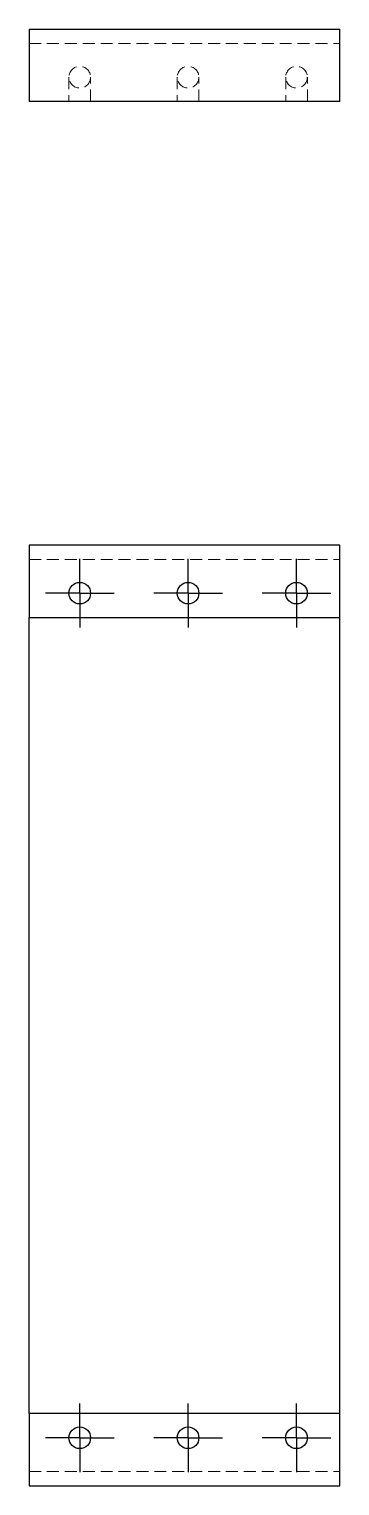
# Model space of a CAD drawing. Header units: millimetres. Extents: x 66 to 227, y 7 to 162.
# Drawn here: x 66.5 to 99.5, y 7 to 161.8 of the extents above.
import ezdxf

# ---------------------------------------------------------------- set-up
doc = ezdxf.new("R2010")
doc.units = ezdxf.units.MM
doc.linetypes.add('HIDDEN', pattern=[1.905, 1.27, -0.635])
doc.layers.add('10', color=7, linetype='Continuous')

# ---------------------------------------------------------------- blocks, each defined once
blk = doc.blocks.new('SW_CENTERMARKSYMBOL_0')
at = {"layer": '10', "color": 0}
for p, q in [((0, 2.5), (0, 3.65)), ((0, 0), (0, 2.5)), ((-2.5, 0), (-3.65, 0)), ((0, 0), (-2.5, 0)), ((0, 0), (0, -2.5)), ((0, 0), (2.5, 0)), ((2.5, 0), (3.65, 0)), ((0, -2.5), (0, -3.65))]:
    blk.add_line(p, q, dxfattribs=at)
blk = doc.blocks.new('SW_CENTERMARKSYMBOL_1')
at = {"layer": '10', "color": 0}
for p, q in [((0, 2.5), (0, 3.65)), ((0, 0), (0, 2.5)), ((-2.5, 0), (-3.65, 0)), ((0, 0), (-2.5, 0)), ((0, 0), (0, -2.5)), ((0, 0), (2.5, 0)), ((2.5, 0), (3.65, 0)), ((0, -2.5), (0, -3.65))]:
    blk.add_line(p, q, dxfattribs=at)
blk = doc.blocks.new('SW_CENTERMARKSYMBOL_2')
at = {"layer": '10', "color": 0}
for p, q in [((0, 2.5), (0, 3.65)), ((0, 0), (0, 2.5)), ((-2.5, 0), (-3.65, 0)), ((0, 0), (-2.5, 0)), ((0, 0), (0, -2.5)), ((0, 0), (2.5, 0)), ((2.5, 0), (3.65, 0)), ((0, -2.5), (0, -3.65))]:
    blk.add_line(p, q, dxfattribs=at)
blk = doc.blocks.new('SW_CENTERMARKSYMBOL_3')
at = {"layer": '10', "color": 0}
for p, q in [((0, 2.5), (0, 3.65)), ((0, 0), (0, 2.5)), ((-2.5, 0), (-3.65, 0)), ((0, 0), (-2.5, 0)), ((0, 0), (0, -2.5)), ((0, 0), (2.5, 0)), ((2.5, 0), (3.65, 0)), ((0, -2.5), (0, -3.65))]:
    blk.add_line(p, q, dxfattribs=at)
blk = doc.blocks.new('SW_CENTERMARKSYMBOL_4')
at = {"layer": '10', "color": 0}
for p, q in [((0, 2.5), (0, 3.65)), ((0, 0), (0, 2.5)), ((-2.5, 0), (-3.65, 0)), ((0, 0), (-2.5, 0)), ((0, 0), (0, -2.5)), ((0, 0), (2.5, 0)), ((2.5, 0), (3.65, 0)), ((0, -2.5), (0, -3.65))]:
    blk.add_line(p, q, dxfattribs=at)
blk = doc.blocks.new('SW_CENTERMARKSYMBOL_5')
at = {"layer": '10', "color": 0}
for p, q in [((0, 2.5), (0, 3.65)), ((0, 0), (0, 2.5)), ((-2.5, 0), (-3.65, 0)), ((0, 0), (-2.5, 0)), ((0, 0), (0, -2.5)), ((0, 0), (2.5, 0)), ((2.5, 0), (3.65, 0)), ((0, -2.5), (0, -3.65))]:
    blk.add_line(p, q, dxfattribs=at)

msp = doc.modelspace()

# ---------------------------------------------------------------- linework, layer by layer
at = {"color": 7, "linetype": 'Continuous', "lineweight": 25}
for p, q in [((66.46, 161.85), (66.46, 154.15)), ((66.46, 161.85), (99.54, 161.85)), ((99.54, 154.15), (99.54, 161.85)), ((99.54, 154.15), (66.46, 154.15)), ((66.46, 107), (66.46, 99.31)), ((99.54, 107), (66.46, 107)), ((99.54, 99.31), (99.54, 107)), ((66.46, 99.31), (99.54, 99.31)), ((66.46, 14.69), (66.46, 99.31)), ((99.54, 14.69), (99.54, 99.31)), ((99.54, 14.69), (66.46, 14.69)), ((66.46, 14.69), (66.46, 7)), ((99.54, 7), (99.54, 14.69)), ((66.46, 7), (99.54, 7))]:
    msp.add_line(p, q, dxfattribs=at)
at = {"color": 7, "linetype": 'HIDDEN', "lineweight": 18}
for p, q in [((66.46, 160.31), (99.54, 160.31)), ((70.69, 156.74), (70.69, 154.15)), ((73, 154.15), (73, 156.74)), ((82.23, 156.74), (82.23, 154.15)), ((84.54, 154.15), (84.54, 156.74)), ((93.77, 156.74), (93.77, 154.15)), ((96.08, 154.15), (96.08, 156.74)), ((66.46, 105.46), (99.54, 105.46)), ((66.46, 8.54), (99.54, 8.54))]:
    msp.add_line(p, q, dxfattribs=at)
for centre in [(71.85, 156.74), (83.38, 156.74), (94.92, 156.74)]:
    msp.add_circle(centre, 1.15, dxfattribs=at)
at = {"color": 7, "linetype": 'Continuous', "lineweight": 25}
for centre in [(71.85, 101.89), (83.38, 101.89), (94.92, 101.89), (71.85, 12.11), (83.38, 12.11), (94.92, 12.11)]:
    msp.add_circle(centre, 1.15, dxfattribs=at)

# ---------------------------------------------------------------- block references
at = {"layer": '10'}
for name, p in [('SW_CENTERMARKSYMBOL_4', (71.85, 101.89)), ('SW_CENTERMARKSYMBOL_2', (83.38, 101.89)), ('SW_CENTERMARKSYMBOL_0', (94.92, 101.89)), ('SW_CENTERMARKSYMBOL_5', (71.85, 12.11)), ('SW_CENTERMARKSYMBOL_3', (83.38, 12.11)), ('SW_CENTERMARKSYMBOL_1', (94.92, 12.11))]:
    msp.add_blockref(name, p, dxfattribs=at)

doc.saveas('drawing.dxf')
